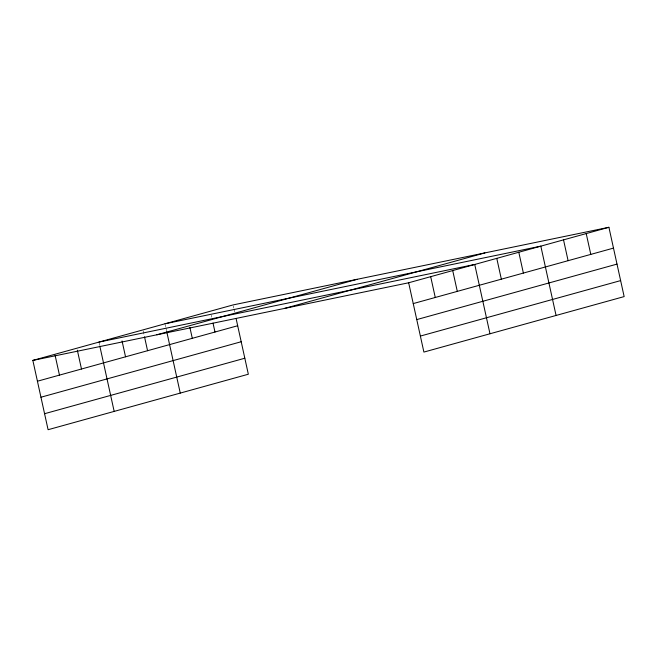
<?xml version="1.0" encoding="UTF-8"?>
<svg xmlns="http://www.w3.org/2000/svg" width="657" height="657" viewBox="0 0 657 657"><rect width="100%" height="100%" fill="white"/><g stroke="black" fill="none" stroke-linecap="round" stroke-linejoin="round"><path stroke-width="0.49" stroke-dasharray="3.29 2.46" d="M233.317 305.916L233.752 307.895M233.974 308.889L234.623 311.861M211.275 315.179L211.71 317.159M165.236 324.78L165.671 326.759M165.884 327.753L166.541 330.726M143.21 330.882L144.294 335.834M99.15 343.085L99.585 345.065"/><path stroke-width="0.99" d="M236.15 318.801L248.338 374.227L48.092 429.711L32.85 360.406L233.104 304.922L608.908 227.289L624.15 296.594L423.896 352.078L408.662 282.773L608.908 227.289M156.867 334.783L357.121 279.307M284.645 308.388L484.891 252.904M37.424 381.224L237.678 325.741M40.948 397.222L241.193 341.739M413.237 303.583L613.49 248.108M44.569 413.713L244.823 358.229M416.76 319.589L617.005 264.106M420.381 336.072L620.635 280.596M165.014 323.786L540.826 246.153L556.068 315.459M98.936 342.092L474.74 264.459L489.982 333.772M32.85 360.406L408.662 282.773M586.216 233.58L590.791 254.39M563.525 239.862L568.1 260.681M518.8 252.255L523.374 273.074M496.774 258.357L501.348 279.176M452.714 270.561L457.297 291.38M430.688 276.663L435.263 297.481M213.024 323.104L214.979 332.031M189.889 327.408L192.287 338.314M166.755 331.719L180.256 393.091M144.515 336.827L147.562 350.707M122.046 340.95L125.536 356.808M99.807 346.058L114.17 411.405M77.337 350.181L81.484 369.012M55.098 355.289L59.459 375.114"/></g></svg>
